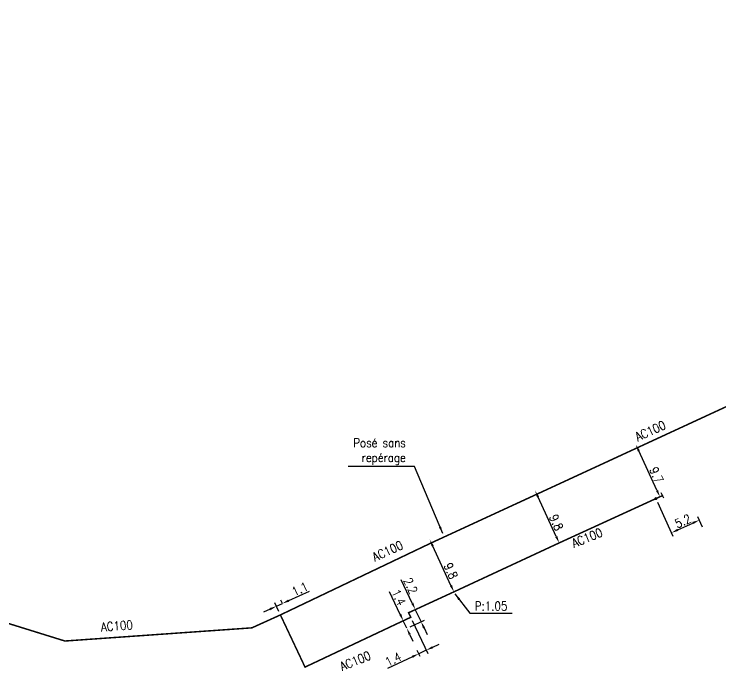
# Model space of a CAD drawing. Header units: millimetres. Extents: x 108996 to 110000, y 121000 to 122001.
# Drawn here: x 109156 to 109275.7, y 121015.9 to 121127.1 of the extents above; entities that cross this region are included whole.
import ezdxf
from ezdxf.enums import TextEntityAlignment as Align

# ---------------------------------------------------------------- set-up
doc = ezdxf.new("R2010")
doc.units = ezdxf.units.MM
doc.header["$PDMODE"] = 34
doc.linetypes.add('L_25_AP', pattern=[2000, 1000, 1000])
doc.layers.get('0').update_dxf_attribs({"linetype": 'CONTINUOUS'})
doc.layers.get('Defpoints').update_dxf_attribs({"linetype": 'CONTINUOUS'})
for name, color, linetype in [('L_150', 1, 'CONTINUOUS'), ('L_300', 7, 'CONTINUOUS'), ('L_340', 7, 'CONTINUOUS')]:
    doc.layers.add(name, color=color, linetype=linetype)
doc.styles.add('G_ROMANS', font='ROMANS.SHX', dxfattribs={"width": 0.75})
doc.styles.get("Standard").update_dxf_attribs({"font": 'romans.shx', "width": 0.85})
doc.dimstyles.get("Standard").update_dxf_attribs({"dimtxt": 1.5, "dimasz": 1.2, "dimexe": 0.625, "dimexo": 0.625, "dimgap": 0.25, "dimtad": 1, "dimdec": 1, "dimzin": 0, "dimdsep": 46, "dimtxsty": 'Standard', "dimcen": -0.5, "dimadec": 0, "dimazin": 0, "dimtfac": 1, "dimtdec": 1, "dimtmove": 0, "dimatfit": 3, "dimfxl": 0, "dimtolj": 1, "dimtzin": 0, "dimarcsym": 0})

# ---------------------------------------------------------------- blocks, each defined once
blk = doc.blocks.new('L_300_12')
at = {"color": 0, "linetype": 'Continuous', "const_width": 0.248, "flags": 128}
blk.add_lwpolyline([(-0.13, 0, 1), (0.13, 0, 1)], format="xyb", close=True, dxfattribs=at)
at = {"linetype": 'Continuous', "style": 'G_ROMANS', "width": 0.75}
blk.add_attdef('P', text='', height=1, dxfattribs=at).set_placement((0, 1.33), align=Align.MIDDLE_CENTER)
at = {"color": 0, "linetype": 'Continuous', "width": 0.75, "flags": 3}
for tag, p in [('DEF_LEG', (0, -5)), ('DEF_COUP', (0, -7.5)), ('DEF_TYPE', (0, -10))]:
    blk.add_attdef(tag, text='', height=1.2, dxfattribs=at).set_placement(p, align=Align.MIDDLE)
blk = doc.blocks.new('L_340_07')
at = {"color": 0, "linetype": 'Continuous', "const_width": 0.25, "flags": 128}
blk.add_lwpolyline([(0, 0), (1.25, 0)], dxfattribs=at)
at = {"color": 0, "linetype": 'Continuous', "flags": 128}
blk.add_lwpolyline([(1.25, -0.5), (1.25, 0.5)], dxfattribs=at)
at = {"color": 0, "linetype": 'Continuous', "width": 0.75, "flags": 3}
for tag, p in [('DEF_LEG', (0.72, -3.47)), ('DEF_COUP', (0.72, -5.97)), ('DEF_TYPE', (0.72, -8.47))]:
    blk.add_attdef(tag, text='', height=1.2, dxfattribs=at).set_placement(p, align=Align.MIDDLE)
blk = doc.blocks.new('*D151')
at = {"layer": 'Defpoints', "color": 0, "linetype": 'Continuous', "transparency": 16777216}
for p in [(109201.46, 121027.26), (109201.73, 121026.67), (109201.13, 121025.33)]:
    blk.add_point(p, dxfattribs=at)
at = {"layer": 'L_150', "color": 0, "linetype": 'Continuous', "lineweight": -2, "transparency": 16777216}
for p, q in [((109202.55, 121027.76), (109206.03, 121029.36)), ((109200.87, 121025.9), (109200.2, 121027.37)), ((109200.46, 121026.81), (109201.46, 121027.26)), ((109201.47, 121027.24), (109201.2, 121027.83)), ((109199.37, 121026.31), (109198.27, 121025.81))]:
    blk.add_line(p, q, dxfattribs=at)
at = {"layer": 'L_150', "color": 0, "linetype": 'Continuous', "transparency": 16777216}
for points in [[(109202.47, 121027.95), (109202.63, 121027.58), (109201.46, 121027.26)], [(109199.28, 121026.49), (109199.45, 121026.12), (109200.46, 121026.81)]]:
    blk.add_solid(points, dxfattribs=at)
at = {"layer": 'L_150', "color": 0, "linetype": 'Continuous', "transparency": 16777216, "insert": (109204.42, 121029.72), "char_height": 1.5, "attachment_point": 5, "rotation": 24.6199}
blk.add_mtext('\\A1;1.1', dxfattribs=at)
blk = doc.blocks.new('*D152')
at = {"layer": 'Defpoints', "color": 0, "linetype": 'Continuous', "transparency": 16777216}
for p in [(109223.2, 121024.93), (109224.56, 121018.75), (109225.05, 121017.72)]:
    blk.add_point(p, dxfattribs=at)
at = {"layer": 'L_150', "color": 0, "linetype": 'Continuous', "lineweight": -2, "transparency": 16777216}
for p, q in [((109223.46, 121024.37), (109226.1, 121018.79)), ((109226.92, 121019.86), (109228, 121020.38)), ((109224.78, 121018.29), (109224.3, 121019.32)), ((109225.83, 121019.35), (109224.56, 121018.75)), ((109223.48, 121018.24), (109219.28, 121016.26))]:
    blk.add_line(p, q, dxfattribs=at)
at = {"layer": 'L_150', "color": 0, "linetype": 'Continuous', "transparency": 16777216}
for points in [[(109226.83, 121020.04), (109227, 121019.68), (109225.83, 121019.35)], [(109223.39, 121018.42), (109223.56, 121018.06), (109224.56, 121018.75)]]:
    blk.add_solid(points, dxfattribs=at)
at = {"layer": 'L_150', "color": 0, "linetype": 'Continuous', "transparency": 16777216, "insert": (109220.23, 121017.81), "char_height": 1.5, "attachment_point": 5, "rotation": 25.2682}
blk.add_mtext('\\A1;1.4', dxfattribs=at)
blk = doc.blocks.new('*D153')
at = {"layer": 'Defpoints', "color": 0, "linetype": 'Continuous', "transparency": 16777216}
for p in [(109221.93, 121024.34), (109222.53, 121023.07), (109222.53, 121023.07)]:
    blk.add_point(p, dxfattribs=at)
at = {"layer": 'L_150', "color": 0, "linetype": 'Continuous', "lineweight": -2, "transparency": 16777216}
for p, q in [((109221.42, 121025.42), (109219.6, 121029.26)), ((109222.53, 121023.07), (109221.93, 121024.34)), ((109223.04, 121021.98), (109223.55, 121020.9))]:
    blk.add_line(p, q, dxfattribs=at)
at = {"layer": 'L_150', "color": 0, "linetype": 'Continuous', "transparency": 16777216}
for points in [[(109221.6, 121025.51), (109221.24, 121025.34), (109221.93, 121024.34)], [(109223.22, 121022.07), (109222.86, 121021.9), (109222.53, 121023.07)]]:
    blk.add_solid(points, dxfattribs=at)
at = {"layer": 'L_150', "color": 0, "linetype": 'Continuous', "transparency": 16777216, "insert": (109221.16, 121028.31), "char_height": 1.5, "attachment_point": 5, "rotation": 295.2682}
blk.add_mtext('\\A1;1.4', dxfattribs=at)
blk = doc.blocks.new('*D154')
at = {"layer": 'Defpoints', "color": 0, "linetype": 'Continuous', "transparency": 16777216}
for p in [(109222.83, 121025.7), (109224.94, 121024.21), (109222.52, 121023.07)]:
    blk.add_point(p, dxfattribs=at)
at = {"layer": 'L_150', "color": 0, "linetype": 'Continuous', "lineweight": -2, "transparency": 16777216}
for p, q in [((109223.46, 121027.33), (109221.6, 121031.28)), ((109223.4, 121025.97), (109224.54, 121026.51)), ((109224.94, 121024.21), (109223.97, 121026.24)), ((109223.09, 121023.33), (109225.5, 121024.47)), ((109225.45, 121023.12), (109225.96, 121022.04))]:
    blk.add_line(p, q, dxfattribs=at)
at = {"layer": 'L_150', "color": 0, "linetype": 'Continuous', "transparency": 16777216}
for points in [[(109223.64, 121027.41), (109223.28, 121027.24), (109223.97, 121026.24)], [(109225.63, 121023.21), (109225.27, 121023.04), (109224.94, 121024.21)]]:
    blk.add_solid(points, dxfattribs=at)
at = {"layer": 'L_150', "color": 0, "linetype": 'Continuous', "transparency": 16777216, "insert": (109223.18, 121030.27), "char_height": 1.5, "attachment_point": 5, "rotation": 295.2682}
blk.add_mtext('\\A1;2.2', dxfattribs=at)
blk = doc.blocks.new('*D155')
at = {"layer": 'Defpoints', "color": 0, "linetype": 'Continuous', "transparency": 16777216}
for p in [(109226.42, 121038.09), (109226.42, 121038.09), (109230.51, 121029.24)]:
    blk.add_point(p, dxfattribs=at)
at = {"layer": 'L_150', "color": 0, "linetype": 'Continuous', "lineweight": -2, "transparency": 16777216}
blk.add_line((109230, 121030.33), (109226.92, 121037), dxfattribs=at)
at = {"layer": 'L_150', "color": 0, "linetype": 'Continuous', "transparency": 16777216}
for points in [[(109227.1, 121037.08), (109226.74, 121036.92), (109226.42, 121038.09)], [(109230.19, 121030.41), (109229.82, 121030.24), (109230.51, 121029.24)]]:
    blk.add_solid(points, dxfattribs=at)
at = {"layer": 'L_150', "color": 0, "linetype": 'Continuous', "transparency": 16777216, "insert": (109229.97, 121032.79), "char_height": 1.5, "attachment_point": 5, "rotation": 294.8155}
blk.add_mtext('\\A1;9.8', dxfattribs=at)
blk = doc.blocks.new('*D156')
at = {"layer": 'Defpoints', "color": 0, "linetype": 'Continuous', "transparency": 16777216}
for p in [(109244.25, 121046.38), (109244.25, 121046.38), (109248.33, 121037.53)]:
    blk.add_point(p, dxfattribs=at)
at = {"layer": 'L_150', "color": 0, "linetype": 'Continuous', "lineweight": -2, "transparency": 16777216}
blk.add_line((109247.83, 121038.62), (109244.75, 121045.29), dxfattribs=at)
at = {"layer": 'L_150', "color": 0, "linetype": 'Continuous', "transparency": 16777216}
for points in [[(109244.94, 121045.38), (109244.57, 121045.21), (109244.25, 121046.38)], [(109248.01, 121038.7), (109247.65, 121038.53), (109248.33, 121037.53)]]:
    blk.add_solid(points, dxfattribs=at)
at = {"layer": 'L_150', "color": 0, "linetype": 'Continuous', "transparency": 16777216, "insert": (109247.84, 121040.99), "char_height": 1.5, "attachment_point": 5, "rotation": 294.7358}
blk.add_mtext('\\A1;9.8', dxfattribs=at)
blk = doc.blocks.new('*D157')
at = {"layer": 'Defpoints', "color": 0, "linetype": 'Continuous', "transparency": 16777216}
for p in [(109261.31, 121054.2), (109261.31, 121054.2), (109264.69, 121045.03)]:
    blk.add_point(p, dxfattribs=at)
at = {"layer": 'L_300', "color": 0, "linetype": 'Continuous', "lineweight": -2, "transparency": 16777216}
for p, q in [((109264.88, 121046.44), (109261.81, 121053.11)), ((109265.26, 121045.29), (109265.95, 121045.61))]:
    blk.add_line(p, q, dxfattribs=at)
at = {"layer": 'L_300', "color": 0, "linetype": 'Continuous', "transparency": 16777216}
for points in [[(109261.99, 121053.19), (109261.63, 121053.03), (109261.31, 121054.2)], [(109265.06, 121046.52), (109264.7, 121046.35), (109265.39, 121045.35)]]:
    blk.add_solid(points, dxfattribs=at)
at = {"layer": 'L_300', "color": 0, "linetype": 'Continuous', "transparency": 16777216, "insert": (109264.79, 121049.03), "char_height": 1.5, "attachment_point": 5, "rotation": 294.7377}
blk.add_mtext('\\A1;9.7', dxfattribs=at)
blk = doc.blocks.new('*D158')
at = {"layer": 'Defpoints', "color": 0, "linetype": 'Continuous', "transparency": 16777216}
for p in [(109264.69, 121045.03), (109272.06, 121041.4), (109272.87, 121039.62)]:
    blk.add_point(p, dxfattribs=at)
at = {"layer": 'L_300', "color": 0, "linetype": 'Continuous', "lineweight": -2, "transparency": 16777216}
for p, q in [((109264.95, 121044.46), (109267.59, 121038.67)), ((109272.61, 121040.19), (109271.8, 121041.97)), ((109268.42, 121039.74), (109270.97, 121040.9))]:
    blk.add_line(p, q, dxfattribs=at)
at = {"layer": 'L_300', "color": 0, "linetype": 'Continuous', "transparency": 16777216}
for points in [[(109270.88, 121041.08), (109271.05, 121040.72), (109272.06, 121041.4)], [(109268.34, 121039.92), (109268.5, 121039.56), (109267.33, 121039.24)]]:
    blk.add_solid(points, dxfattribs=at)
at = {"layer": 'L_300', "color": 0, "linetype": 'Continuous', "transparency": 16777216, "insert": (109269.28, 121041.23), "char_height": 1.5, "attachment_point": 5, "rotation": 24.4963}
blk.add_mtext('\\A1;5.2', dxfattribs=at)

msp = doc.modelspace()

# ---------------------------------------------------------------- linework, layer by layer
at = {"layer": 'L_150', "linetype": 'L_25_AP', "const_width": 0.25, "flags": 128}
for points in [[(109109.92, 121036.35), (109111.29, 121036.84), (109113.16, 121036.92), (109124.03, 121033.54), (109164.64, 121020.91), (109164.64, 121020.91), (109196.3, 121023.14), (109201.13, 121025.33), (109226.67, 121037.53), (109244.52, 121045.77), (109281.15, 121062.71), (109306.59, 121074.51), (109320.83, 121079.48), (109332.18, 121082.74), (109394.3, 121097.42), (109438.96, 121106.73), (109466.14, 121113.84), (109486.36, 121121.15), (109498.12, 121125.05), (109500.97, 121125.79), (109505.85, 121126.88), (109506.33, 121126.99)], [(109201.13, 121025.33), (109205.3, 121016.49), (109221.93, 121024.34), (109223.2, 121024.93), (109222.83, 121025.7), (109230.51, 121029.24), (109248.33, 121037.53), (109264.69, 121045.03)]]:
    msp.add_lwpolyline(points, dxfattribs=at)

# ---------------------------------------------------------------- block references
at = {"layer": 'L_300', "rotation": 24.73769002318315}
msp.add_blockref('L_300_12', (109264.69, 121045.03), dxfattribs=at)
at = {"layer": 'L_340', "rotation": 24.62835606067495}
msp.add_blockref('L_340_07', (109264.69, 121045.03), dxfattribs=at)

# ---------------------------------------------------------------- texts
at = {"layer": 'L_150', "linetype": 'Continuous', "width": 0.85}
for rotation, p in [(24.7377, (109261.63, 121054.7)), (22.2413, (109250.84, 121036.68)), (24.6958, (109217.14, 121034.36)), (3.9909, (109170.79, 121022.54)), (22.2413, (109211.58, 121015.83))]:
    msp.add_text('AC100', height=1.5, rotation=rotation, dxfattribs=at).set_placement(p)
at = {"layer": 'L_150', "linetype": 'Continuous', "char_height": 1.5}
for s, insert, attachment_point in [('Posé sans\\Prepérage', (109222.37, 121050.74), 9), ('P:1.05', (109234.04, 121026.09), 7)]:
    msp.add_mtext(s, dxfattribs=dict(at, insert=insert, attachment_point=attachment_point))

# ---------------------------------------------------------------- dimensions: what is measured, and where the dimension line sits
at = {"layer": 'L_150', "linetype": 'Continuous'}
for base, p1, p2, angle, picture, middle in [((109244.2523, 121046.3835), (109248.3321, 121037.5281), (109244.2523, 121046.3835), 294.7358, '*D156', (109246.9313, 121040.5686)), ((109226.42, 121038.09), (109230.51, 121029.24), (109226.42, 121038.09), 294.8155, '*D155', (109229.06, 121032.37)), ((109224.94, 121024.21), (109222.83, 121025.7), (109222.52, 121023.07), 115.2682, '*D154', (109222.27, 121029.85)), ((109201.46, 121027.26), (109201.13, 121025.33), (109201.73, 121026.67), 204.6199, '*D151', (109204.83, 121028.81)), ((109222.53, 121023.07), (109221.93, 121024.34), (109222.53, 121023.07), 115.2682, '*D153', (109220.25, 121027.89)), ((109224.56, 121018.75), (109223.2, 121024.93), (109225.05, 121017.72), 25.2682, '*D152', (109220.66, 121016.91))]:
    dim = msp.add_linear_dim(base=base, p1=p1, p2=p2, angle=angle, dimstyle='Standard', dxfattribs=at)
    dim.commit()
    dim.dimension.update_dxf_attribs({"geometry": picture, "text_midpoint": middle, "dimtype": 160})
at = {"layer": 'L_300', "linetype": 'Continuous'}
for base, p2, angle, picture, middle in [((109261.31, 121054.2), (109261.31, 121054.2), 294.7377, '*D157', (109263.88, 121048.61)), ((109272.06, 121041.4), (109272.87, 121039.62), 204.4963, '*D158', (109269.69, 121040.32))]:
    dim = msp.add_linear_dim(base=base, p1=(109264.69, 121045.03), p2=p2, angle=angle, dimstyle='Standard', dxfattribs=at)
    dim.commit()
    dim.dimension.update_dxf_attribs({"geometry": picture, "text_midpoint": middle, "dimtype": 160})

# ---------------------------------------------------------------- leaders
at = {"layer": 'L_150', "linetype": 'Continuous', "annotation_type": 0, "has_hookline": 1}
for points, hookline_direction, text_width in [([(109228.62, 121039.11), (109223.82, 121050.49), (109222.62, 121050.49)], 1, 9.77), ([(109230.68, 121028.9), (109233.2, 121025.63), (109234.4, 121025.63)], 0, 5.71)]:
    msp.add_leader(points, dimstyle='Standard', dxfattribs=dict(at, hookline_direction=hookline_direction, text_width=text_width))

doc.saveas('drawing.dxf')
